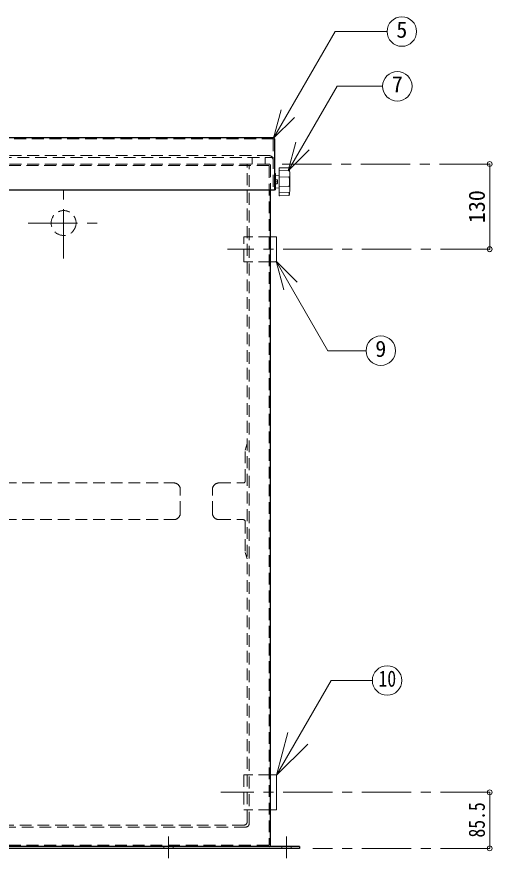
# Model space of a CAD drawing. Units: millimetres at full size, sheet at 1:15; details may follow other scales. Extents: x -3044 to 3031, y -2085 to 2130.
# Drawn here: x -1928 to -1203, y -1350 to -66 of the extents above; entities that cross this region are included whole.
import ezdxf
from ezdxf.enums import TextEntityAlignment as Align

# ---------------------------------------------------------------- set-up
doc = ezdxf.new("R2010")
doc.units = ezdxf.units.MM
doc.header["$LTSCALE"] = 15
doc.header["$PDMODE"] = 32
doc.header["$PDSIZE"] = 7.5
doc.linetypes.add('CHAIN1', pattern=[8, 5, -1, 1, -1])
doc.linetypes.add('DASHED1', pattern=[1.8, 1.2, -0.6])
doc.layers.add('0-0', color=7, linetype='Continuous', lineweight=18)
doc.styles.add('ＭＳ ゴシック', font='')
doc.styles.get('ＭＳ ゴシック').set_extended_font_data('MS Gothic')

msp = doc.modelspace()

# ---------------------------------------------------------------- linework, layer by layer
at = {"layer": '0-0'}
for p, q in [((-1536.24, -251.59), (-1442.2, -88.71)), ((-1363.07, -88.71), (-1442.2, -88.71)), ((-1536.24, -251.59), (-1524.59, -208.12)), ((-1536.24, -251.59), (-1504.42, -219.77)), ((-1513.78, -301.05), (-1502.13, -257.58)), ((-1513.78, -301.05), (-1481.96, -269.23)), ((-1533.5, -305.46), (-1535, -305.46)), ((-1533.04, -308.42), (-1527.5, -307.96)), ((-1527.5, -338.92), (-1527.5, -296.99)), ((-1527.5, -301.02), (-1512.95, -301.51)), ((-1526.98, -296.49), (-1513.83, -296.92)), ((-1511.51, -306.19), (-1511.9, -298.81)), ((-1511.5, -329.19), (-1511.5, -306.72)), ((-1530.87, -314.96), (-1533.5, -314.96)), ((-1530.87, -317.96), (-1533.5, -317.96)), ((-1530.87, -320.96), (-1533.5, -320.96)), ((-1530.25, -315.61), (-1530.25, -320.3)), ((-1527.5, -311.1), (-1512.95, -310.62)), ((-1533.04, -327.49), (-1527.5, -327.96)), ((-1527.5, -324.81), (-1512.95, -325.3)), ((-1511.51, -329.72), (-1511.9, -337.1)), ((-1527.5, -334.89), (-1512.95, -334.41)), ((-1526.98, -339.42), (-1513.83, -339)), ((-1531.5, -401.96), (-1541, -401.96)), ((-1531.5, -439.96), (-1531.5, -401.96)), ((-1531.5, -439.96), (-1541, -439.96)), ((-1532.03, -439.3), (-1520.39, -482.77)), ((-1532.03, -439.3), (-1500.21, -471.12)), ((-1532.03, -439.3), (-1453.2, -575.84)), ((-1395.12, -575.84), (-1453.2, -575.84)), ((-1531.76, -1223.96), (-1448.23, -1079.27)), ((-1385.53, -1079.27), (-1448.23, -1079.27)), ((-1531.76, -1223.96), (-1514.29, -1158.76)), ((-1531.76, -1223.96), (-1484.03, -1176.23)), ((-1541, -1223.46), (-1531.5, -1223.46)), ((-1531.5, -1223.46), (-1531.5, -1276.46)), ((-1541, -1276.46), (-1531.5, -1276.46))]:
    msp.add_line(p, q, dxfattribs=at)
at = {"layer": '0-0', "color": 5, "lineweight": 25}
for p, q in [((-2476, -250.46), (-1537, -250.46)), ((-1535, -252.46), (-1535, -330.46)), ((-2163.8, -330.46), (-1535, -330.46)), ((-1541, -1330.46), (-1541, -330.46)), ((-1496.5, -1332.46), (-2516.5, -1332.46)), ((-1496.5, -1335.46), (-2516.5, -1335.46)), ((-1496.5, -1332.46), (-1496.5, -1335.46))]:
    msp.add_line(p, q, dxfattribs=at)
at = {"layer": '0-0', "linetype": 'DASHED1'}
for p, q in [((-2093.89, -252.46), (-1538, -252.46)), ((-1537, -253.46), (-1537, -330.46)), ((-2115.87, -280.96), (-1540, -280.96)), ((-1543, -277.96), (-2113.48, -277.96)), ((-1549, -290.96), (-1549, -280.96)), ((-1544, -292.96), (-2125.84, -292.96)), ((-1543, -290.96), (-2124.12, -290.96)), ((-1576.5, -1294.96), (-1576.5, -290.96)), ((-1573.5, -1297.96), (-1573.5, -292.96)), ((-1543, -293.96), (-1543, -1329.46)), ((-1541, -292.96), (-1541, -330.46)), ((-2324.5, -777.71), (-1688.5, -777.71)), ((-1678.5, -823.71), (-1678.5, -787.71)), ((-2324.5, -833.71), (-1688.5, -833.71)), ((-1578.5, -1302.96), (-2434.5, -1302.96)), ((-1581.5, -1299.96), (-2431.5, -1299.96)), ((-1544, -1330.46), (-2469, -1330.46)), ((-1703.5, -1332.46), (-1703.5, -1335.46)), ((-1689.5, -1332.46), (-1689.5, -1335.46)), ((-1561, -1332.46), (-1561, -1330.46))]:
    msp.add_line(p, q, dxfattribs=at)
at = {"layer": '0-0', "color": 4, "linetype": 'DASHED1', "lineweight": 9}
for p, q in [((-1569, -290.96), (-1569, -280.96)), ((-1581.5, -439.96), (-1581.5, -401.96)), ((-1541, -401.96), (-1581.5, -401.96)), ((-1541, -439.96), (-1581.5, -439.96)), ((-1576.5, -717.71), (-1579.5, -727.71)), ((-1579.5, -774.71), (-1579.5, -727.71)), ((-1619.5, -777.71), (-1582.5, -777.71)), ((-1629.5, -823.71), (-1629.5, -787.71)), ((-1619.5, -833.71), (-1582.5, -833.71)), ((-1579.5, -836.71), (-1579.5, -883.71)), ((-1576.5, -893.71), (-1579.5, -883.71)), ((-1541, -1223.46), (-1581.5, -1223.46)), ((-1581.5, -1223.46), (-1581.5, -1276.46)), ((-1541, -1276.46), (-1581.5, -1276.46)), ((-1523.5, -1332.46), (-1523.5, -1335.46)), ((-1509.5, -1332.46), (-1509.5, -1335.46))]:
    msp.add_line(p, q, dxfattribs=at)
at = {"layer": '0-0', "color": 4, "linetype": 'CHAIN1', "lineweight": 9}
for p, q in [((-1523, -290.96), (-1206.5, -290.96)), ((-1856.5, -434.96), (-1856.5, -326.96)), ((-1910.5, -380.96), (-1802.5, -380.96)), ((-1206.5, -420.96), (-1606.5, -420.96)), ((-1206.5, -1249.96), (-1616.5, -1249.96)), ((-1696.5, -1317.46), (-1696.5, -1350.46)), ((-1516.5, -1317.46), (-1516.5, -1350.46)), ((-1206.5, -1335.46), (-1476.5, -1335.46))]:
    msp.add_line(p, q, dxfattribs=at)
at = {"layer": '0-0', "color": 4, "lineweight": 9}
for p, q in [((-1206.5, -290.96), (-1206.5, -420.96)), ((-1206.5, -1249.96), (-1206.5, -1335.46))]:
    msp.add_line(p, q, dxfattribs=at)
at = {"layer": '0-0'}
for points in [[(-1513.78, -301.05), (-1439.4, -172.22), (-1369.88, -172.22)], [(-1533.5, -305.46), (-1533.5, -330.46), (-1535, -330.46)]]:
    msp.add_lwpolyline(points, dxfattribs=at)
for centre in [(-1340.57, -88.71), (-1347.38, -172.22), (-1372.62, -575.84), (-1363.03, -1079.27)]:
    msp.add_circle(centre, 22.5, dxfattribs=at)
at = {"layer": '0-0', "color": 4, "linetype": 'DASHED1', "lineweight": 9}
msp.add_circle((-1856.5, -380.96), 19, dxfattribs=at)
at = {"layer": '0-0', "linetype": 'DASHED1'}
for centre, radius, start, end in [((-1538, -253.46), 1, 0, 90), ((-1543, -283.96), 6, 0, 90), ((-1540, -283.96), 3, 0, 90), ((-1544, -293.96), 1, 0, 90), ((-1543, -292.96), 2, 0, 90), ((-1688.5, -787.71), 10, 0, 90), ((-1688.5, -823.71), 10, 270, 0), ((-1581.5, -1294.96), 5, 270, 0), ((-1578.5, -1297.96), 5, 270, 0), ((-1544, -1329.46), 1, 270, 0)]:
    msp.add_arc(centre, radius, start, end, dxfattribs=at)
at = {"layer": '0-0', "color": 5, "lineweight": 25}
for centre, start, end in [((-1537, -252.46), 0, 90), ((-1543, -1330.46), 270, 0)]:
    msp.add_arc(centre, 2, start, end, dxfattribs=at)
at = {"layer": '0-0'}
for centre, radius, start, end in [((-1527, -296.99), 0.5, 88.15415, 180), ((-1513.9, -298.92), 2, 3.01913, 88.15415), ((-1522.46, -298.53), 9.96, 342.62002, 1.09064), ((-1514.57, -298.45), 2.07, 3.02757, 38.73305), ((-1521.5, -306.72), 10, 0, 3.01913), ((-1533, -308.92), 0.5, 94.76364, 180), ((-1531.81, -316.49), 1.79, 29.24063, 58.37188), ((-1532.35, -316.46), 2.11, 314.62454, 45.37546), ((-1532.35, -319.46), 2.11, 314.62454, 45.37546), ((-1531.81, -319.43), 1.79, 301.62812, 330.75937), ((-1512.93, -311.12), 0.5, 7.29873, 91.90915), ((-1566.33, -317.96), 54.34, 352.70127, 7.29873), ((-1533, -327), 0.5, 180, 265.23636), ((-1512.93, -324.8), 0.5, 268.09085, 352.70127), ((-1521.5, -329.19), 10, 356.98087, 0), ((-1527, -338.92), 0.5, 180, 271.84585), ((-1513.9, -337), 2, 271.84585, 356.98087), ((-1522.46, -337.38), 9.96, 358.90936, 17.37998), ((-1514.57, -337.46), 2.07, 321.26695, 356.97243)]:
    msp.add_arc(centre, radius, start, end, dxfattribs=at)
at = {"layer": '0-0', "color": 4, "linetype": 'DASHED1', "lineweight": 9}
for centre, radius, start, end in [((-1619.5, -787.71), 10, 90, 180), ((-1582.5, -774.71), 3, 270, 0), ((-1619.5, -823.71), 10, 180, 270), ((-1582.5, -836.71), 3, 0, 90)]:
    msp.add_arc(centre, radius, start, end, dxfattribs=at)
at = {"layer": '0-0', "color": 1}
for p in [(-1206.5, -290.96), (-1206.5, -420.96), (-1206.5, -1249.96), (-1206.5, -1335.46)]:
    msp.add_point(p, dxfattribs=at)

# ---------------------------------------------------------------- texts
at = {"layer": '0-0', "style": 'ＭＳ ゴシック'}
for s, p in [('5', (-1349.01, -105.59)), ('7', (-1355.82, -189.1)), ('9', (-1381.06, -592.72))]:
    msp.add_text(s, height=24.74, dxfattribs=at).set_placement(p, align=Align.BOTTOM_LEFT)
msp.add_text('130', height=24.74, rotation=90, dxfattribs=at).set_placement((-1206.5, -381.27), align=Align.BOTTOM_LEFT)
at = {"layer": '0-0', "style": 'ＭＳ ゴシック', "width": 0.8}
msp.add_text('10', height=24.74, dxfattribs=at).set_placement((-1376.15, -1096.15), align=Align.BOTTOM_LEFT)
msp.add_text('85.5', height=24.74, rotation=90, dxfattribs=at).set_placement((-1206.5, -1318.96), align=Align.BOTTOM_LEFT)

doc.saveas('drawing.dxf')
